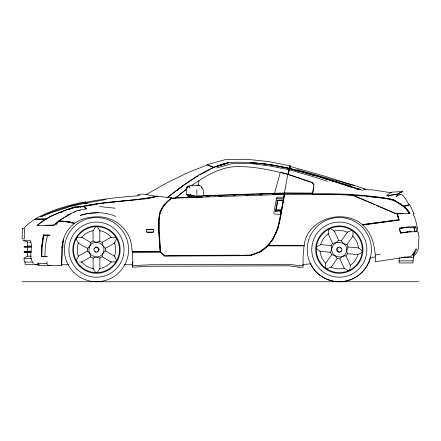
<?xml version="1.0" encoding="UTF-8"?>
<svg xmlns="http://www.w3.org/2000/svg" width="441" height="441" viewBox="0 0 441 441"><rect width="100%" height="100%" fill="white"/><g stroke="black" fill="none" stroke-linecap="round" stroke-linejoin="round"><path stroke-width="0.66" d="M93.112 258.172L93.09 268.613L95.559 272.323L96.48 272.742L97.4 272.323L99.875 268.613L99.848 258.172C97.726 256.927 95.239 256.927 93.112 258.172L90.763 256.838L89.909 253.443L87.395 251.006L87.373 248.305C89.468 247.07 90.863 244.981 90.741 242.473L93.068 241.1L95.515 242.065L97.356 242.065L99.804 241.1L102.158 242.434L103.007 245.835L105.526 248.272L105.625 250.433L105.548 250.968L103.486 252.605L102.566 254.203L102.174 256.805L99.848 258.172M99.804 241.1L99.831 230.66L97.356 226.95L96.436 226.531L95.515 226.95L94.28 228.802M277.124 200.225L283.188 200.181L277.124 200.225L277.097 203.141L275.476 210.991L281.215 210.974L281.099 211.581M245.538 255.119L250.973 255.085L261.017 251.458L268.459 245.345L273.348 238.895L277.962 228.758L280.564 217.297L284.781 192.921L312.57 193.064L312.57 194.514L338.368 194.619L352.172 195.131L374.569 204.613M25.137 261.678L25.082 264.429L39.442 264.429M413.399 254.865L414.959 252.936L416.662 248.983L415.643 248.983L413.945 252.985L411.216 256.381L375.357 261.722C375.589 248.597 372.854 234.265 362.8 225.026C343.561 207.909 307.267 218.659 304.103 245.345L303.072 256.442L303.072 267.207L298.86 267.174L289.186 265.813L150.078 266.27L132.625 267.158C132.978 260.234 132.642 253.316 131.561 246.464C130.42 229.943 114.985 217.055 98.79 216.823C88.454 216.608 77.429 219.171 70.389 227.209C60.467 237.434 61.503 252.384 61.834 265.526L61.211 265.526M44.91 256.227C45.032 249.165 45.583 242.054 47.634 235.268L43.505 235.163L42.568 240.433L41.757 247.539L41.504 256.331L46.796 256.508L46.917 256.227L44.662 256.375M132.769 261.954L132.658 265.631L150.078 264.76L289.186 264.297L298.866 265.658L303.072 265.697M38.058 264.429L38.108 262.753M187.089 188.186L187.133 186.841L190.876 185.275L199.481 185.27C203.477 187.315 204.326 192.127 202.866 196.036L196.405 196.036L190.253 194.966L190.981 194.437L190.755 194.966M414.628 231.817L414.038 227.209L407.054 227.143L399.463 228.449L400.571 232.991L409.248 231.784L415.609 231.69L416.53 231.591L415.94 226.983L408.559 226.983L399.463 228.449M74.562 223.405L69.689 222.192L58.989 221.018L59.006 220.737L67.308 215.412L76.343 210.837L86.701 208.714L84.314 206.625L74.573 206.895L67.379 209.354L50.445 216.266L40.969 222.22L37.314 225.412L53.967 225.136L59.006 221.013L63.984 217.821M63.377 238.829L61.564 264.749L68.399 264.749M337.145 248.867L337.211 250.62L339.101 251.927M413.994 252.087L412.903 262.924L399.188 262.952L399.188 257.505M413.619 255.813L413.449 257.505L401.227 257.505M413.735 254.683L413.912 252.936M197.353 195.958L197.21 197.281L175.364 197.959L186.708 189.062L175.105 198.329L170.187 198.119M198.478 185.363L198.974 180.727M69.546 222.225L69.573 221.95L59.006 220.737L53.752 225.136L45.313 225.522M191.664 185.534C204.166 176.968 217.303 168.605 232.688 166.819C251.48 165.645 269.953 169.807 288.045 174.399L288.287 174.134L288.353 174.487L312.134 182.629L313.838 184.928L312.57 193.831C338.258 193.279 363.919 194.591 389.304 198.726L393.593 199.696L404.061 206.322L409.435 204.982M196.829 194.575L196.868 189.834M98.679 250.207L98.663 249.033M61.536 263.156L61.784 261.375M328.429 232.231L328.176 233.884L332.608 243.333L336.07 242.782L338.716 240.488L341.406 240.703C342.37 243.024 344.504 244.325 346.924 244.568L348.087 247.004C346.709 249.005 346.328 251.491 347.497 253.713L345.965 255.94C343.478 255.598 341.273 256.811 339.862 258.784L337.172 258.569C336.207 256.249 334.069 254.959 331.654 254.705L330.491 252.269L331.742 249L331.081 245.56L332.608 243.333M328.512 231.679L328.848 229.474L329.504 228.703L330.518 228.697L334.322 231.012L338.716 240.488M349.9 268.696L349.73 269.798L349.074 270.57L348.059 270.581L344.256 268.26L339.862 258.784M350.066 267.599L350.402 265.394L345.965 255.94M61.889 247.671L62.92 241.177M312.68 193.522L313.325 189.58M313.54 188.263L313.755 186.951M43.957 235.031L42.044 247.539L41.923 256.464M251.194 255.648L164.267 256.116L160.287 252.07L158.87 230.285L158.958 219.342C159.069 210.544 164.989 202.595 171.885 198.114L284.247 194.409L284.511 194.679L280.289 217.347L277.67 228.785L273.018 238.912L267.93 245.576L304.042 245.576M284.269 193.726L287.835 174.167L280.3 172.304L274.203 194.735M289.577 167.04L289.373 168.06L290.161 165.684M167.503 197.359C186.174 183.021 205.633 167.745 229.055 162.459C249.303 161.538 269.523 163.661 289.246 168.269L288.045 174.399L289.561 168.341L314.896 175.347L359.575 189.547L356.317 188.864M289.346 168.578L289.395 168.864L289.561 168.341L288.353 174.487L288.287 174.134M280.978 212.248L280.603 214.249L274.754 214.161L273.707 213.257L276.595 198.037L277.687 197.226L283.734 197.215L279.963 217.622C277.88 230.753 272.152 244.342 260.118 251.216M289.93 168.881L290.525 166.637M289.274 168.6L289.963 165.877L268.977 161.615L246.651 159.256L224.954 159.686L207.143 164.647L214.194 167.304M61.834 265.526L48.466 265.421L46.796 263.58L47.165 261.75M289.191 168.683L289.313 168.407L289.401 168.732M289.5 168.754L289.621 168.484C310.326 174.123 331.224 179.437 351.229 187.276M280.961 211.432L281.126 210.804L275.476 210.991M190.165 188.02L188.875 186.841L187.133 186.841L186.267 189.547L186.328 194.123L187.464 194.966L187.254 194.729L188.511 195.054M146.776 229.557L146.329 230.825L146.776 232.093L150.039 232.424L153.297 232.093L153.744 230.825L153.297 229.557L150.039 229.226L146.776 229.557L153.297 229.557M276.193 209.883C274.296 216.266 278.15 202.662 277.273 200.49L283.183 200.192M24.321 227.589L28.935 223.455L34.674 219.232L45.5 219.287L46.173 218.863L35.148 218.934C50.908 210.208 68.316 204.933 85.995 201.818M187.133 186.841L186.918 187.249L189.906 186.108M94.242 249.066L94.539 248.548M98.376 250.725L97.075 251.844M93.972 229.27L93.045 230.66L93.068 241.1M341.406 240.703L347.376 232.137L351.527 230.511L352.524 230.698L353.037 231.569L352.938 236.023L346.924 244.568M337.172 258.569L331.202 267.141L329.124 267.952M331.654 254.705L325.645 263.249L325.535 267.704L326.053 268.58L327.051 268.762L328.606 268.156M55.726 225.147L58.989 221.018M284.511 194.679L284.781 194.04L284.776 194.398L312.57 194.542M67.379 215.153L67.87 214.508M386.476 196.146L388.929 193.726L391.625 192.188L402.561 191.493L399.552 192.756L397.969 193.946L388.67 195.369L387.314 195.148M388.019 196.603L388.852 195.606L398.151 194.183L399.744 192.998L402.754 191.725M396.062 196.686L398.151 194.183L397.969 193.946M340.777 251.376L341.18 250.946M168.015 200.694L163.749 205.071L159.956 211.752L158.661 219.64L158.6 230.274L160.066 251.635L164.824 255.504M289.329 168.76L314.306 175.375M290.41 165.739L289.478 168.434M171.781 197.976L157.459 196.173C150.519 196.548 144.075 192.304 137.217 195.038M164.118 255.758L251.166 255.389L261.392 251.431L268.029 245.863L304.009 245.863M176.659 190.832L177.69 189.972M178.726 189.106L182.348 186.091L198.086 175.865M37.584 225.158C48.527 216.024 62.352 210.859 75.858 207.016M167.723 197.364L182.348 186.091M396.591 196.289L400.665 194.227M65.092 217.11L70.918 213.863M24.123 258.172L27.342 256.188L31.195 256.188M43.427 234.882L41.531 247.539L41.283 256.519M102.158 242.434L111.187 237.192L115.636 237.479L116.457 238.063L116.556 239.072L114.577 243.068L105.526 248.272M90.763 256.838L81.734 262.081L79.507 261.937M87.395 251.006L78.338 256.21L76.365 260.201L76.458 261.21L77.285 261.794M145.954 194.768L166.086 183.241L187.293 172.855L207.209 164.984L213.907 167.751M199.872 174.895L209.37 169.735M210.561 169.09L214.122 167.156M73.934 212.336L76.343 211.112M338.341 247.644L338.881 247.39M339.697 251.883L340.237 251.629M58.697 220.991L69.689 222.192M95.3 247.655L96.441 247.429M60.312 212.893L62.148 212.16M85.763 209.084L86.701 208.714M214.618 166.963L228.565 162.591M216.084 166.56L228.747 162.685M146.776 232.093L153.297 232.093M68.245 209.767L74.871 207.369M250.973 255.085L261.392 251.431M68.234 207.32L50.224 212.986L40.77 216.796C71.651 202.149 106.336 198.048 140.051 195.655M403.973 206.316L405.014 206.002M37.402 225.18L38.582 224.827M403.476 206.493L405.555 205.489L409.546 204.574C406.089 201.708 404.893 194.95 399.921 194.189M216.674 166.417L219.861 165.485M221.128 165.121L223.052 164.559M224.32 164.19L227.517 163.258M217.672 165.921L228.565 162.762M216.597 167.966L231.972 163.594L252.098 163.628L269.793 165.981L288.921 169.664M405.968 205.732L408.333 205.214M147.702 198.671L156.031 196.625M80.201 215.258C91.728 211.818 104.445 211.487 115.614 216.377M80.317 215.384L89.005 213.356L98.431 212.76M68.587 206.835L86.932 202.948L105.994 199.536M84.81 203.819L88.112 203.169M78.933 210.633L80.229 210.39M396.635 213.615L397.562 213.615L399.133 220.048L362.8 225.026M363.5 189.024L364.999 188.765M83.299 206.586L84.644 206.349M85.989 206.118L87.34 205.886M88.685 205.655L94.738 204.607M96.083 204.37L97.428 204.139M375.357 255.008L380.258 254.17M376.443 205.423L395.753 213.808L410.091 213.45L407.6 209.988L404.513 206.73L403.454 206.471L405.351 208.593M362.304 224.574L398.73 219.706L399.133 220.048M362.596 224.778L398.901 219.965L397.225 213.665M411.392 231.911L407.71 231.949L400.571 232.991L400.329 232.721M407.71 231.949L400.4 233.013L399.452 228.218L407.054 227.143M414.634 231.591L416.541 231.321M364.437 189.691L373.086 189.922L391.376 192.789M364.354 189.454L365.964 189.239M403.995 257.064L405.351 256.877M102.808 203.384L104.159 203.218M106.176 202.976L107.521 202.81M108.866 202.651L110.889 202.402M112.907 202.16L114.925 201.917M116.27 201.752L118.293 201.509M413.107 227.214L415.94 226.983M415.262 231.74L416.53 231.591M302.802 264.606L311.004 263.746M369.795 257.588L375.263 257.02M134.577 199.977L137.201 199.712M138.513 199.586L141.142 199.321M143.11 199.128L146.39 198.803M414.105 227.429L416.017 227.242M120.327 201.316L123.05 201.063M125.084 200.87L127.807 200.616M129.841 200.423L132.565 200.17M413.41 256.204L413.923 256.155L416.651 252.853L418.404 248.79L418.95 236.58L418.492 233.019M352.172 194.773L395.753 213.455L403.653 213.45M77.142 206.956L84.049 206.719L85.934 208.384M74.953 207.728L76.866 207.634M77.384 207.242L78.647 207.182M187.844 196.239L189.222 196.184M188.533 196.548L190.595 196.465M196.791 196.217L201.609 196.019M185.093 197.783L192.662 197.474M196.102 197.336L202.298 197.083M202.97 195.633L284.247 192.949L283.469 198.665L278.254 198.753L276.595 198.037M202.97 195.969L284.247 193.29M179.322 197.529L182.023 197.441M192.16 197.105L195.539 196.995M206.333 196.636L209.023 196.548M219.116 196.217L221.806 196.129M233.239 195.749L235.257 195.683M246.017 195.33L248.713 195.242M259.49 194.883L262.241 194.795M272.555 194.453L275.305 194.36M276.143 194.668L282.113 194.47M358.858 189.636L360.115 189.608M80.053 207.474L80.51 207.463M41.371 256.612L46.796 256.508M277.119 209.811L281.446 209.74L281.143 211.333L281.264 210.699L275.834 210.622M24.123 246.37L30.815 246.337M24.051 246.921L31.35 246.883M24.222 247.109L30.92 247.07M24.123 251.535L30.815 251.497M24.051 252.081L31.35 252.043M24.222 252.269L30.92 252.23M160.287 252.07L132.278 252.191M168.886 255.466L239.413 255.157M132.212 251.673L160.066 251.635M132.228 251.899L160.32 251.883M403.587 206.73L404.513 206.73M37.948 219.315L45.974 219.265M31.504 258.393L23.941 258.432L24.431 261.634M414.011 213.725L413.068 213.979C415.863 219.756 417.307 226.079 417.925 232.446L418.448 232.716M47.435 235.125L49.64 235.268L47.634 235.268M28.764 242.241L30.787 242.236M27.342 246.05L31.195 246.045M27.342 251.21L31.195 251.205M399.188 260.874L413.112 260.857M196.796 185.275L199.481 185.27M193.428 195.87L189.057 194.806L187.464 194.806L187.464 195.832L189.057 195.832L193.428 196.901L197.055 196.901L197.055 195.87M157.459 196.173C132.554 201.515 106.595 200.848 81.646 206.548L81.954 206.818L82.147 206.531C107.097 200.898 133.072 201.642 157.939 196.223M43.505 235.163L43.791 235.163M268.459 245.345L304.103 245.345M41.504 256.331L41.79 256.331M24.79 262.086L32.32 262.086M37.601 263.442L46.796 263.58M124.456 264.749L132.658 264.749M50.268 265.526L39.106 265.526L35.363 264.297M22.05 281.744L418.95 281.744M312.57 194.442L343.682 194.702M412.462 254.159L413.785 254.159M284.776 193.279L312.57 193.423M186.493 194.382L187.188 194.387M43.648 235.031L49.227 235.119M35.043 219.298L35.771 219.32M360.336 189.062L357.111 188.969L354.762 188.417M346.339 194.79L363.241 196.052M340.342 194.332L346.913 194.575M298.86 267.174L299.312 267.207M348.087 247.004L358.489 247.892L361.973 250.675L362.309 251.629L361.807 252.511L357.899 254.65L347.497 253.713M330.491 252.269L320.089 251.387L318.782 250.339M331.081 245.56L320.679 244.628L316.765 246.762L316.269 247.644L316.605 248.597L318.347 249.992M250.769 162.608L258.2 163.363M259.551 163.501L266.976 164.25M250.83 162.707L253.52 162.977M254.865 163.115L257.561 163.391M259.578 163.594L261.601 163.798M263.619 164.002L266.309 164.278M250.753 162.779L252.103 162.916M254.799 163.192L256.827 163.396M259.529 163.672L260.874 163.809M264.253 164.151L265.603 164.289M99.396 206.526L115.14 208.213M364.575 196.201L389.304 198.985L393.593 199.955L402.925 206.129M363.246 195.545L364.597 195.732M366.62 196.019L367.97 196.212M369.993 196.499L371.339 196.686M372.689 196.879C386.382 197.574 402.093 200.683 409.661 213.45L408.581 212.926M69.573 221.95L74.749 223.251M269.004 164.46L288.657 168.28M269.004 164.548L276.424 165.992M277.769 166.251L283.166 167.299M284.517 167.558L287.89 168.214M268.977 164.631L271.595 165.138M272.907 165.392L274.214 165.645M277.488 166.285L278.8 166.538M284.037 167.552L285.344 167.806M363.825 190.077L363.825 188.456L350.424 184.305L332.564 179.73L296.837 169.559M333.225 181.119L350.424 185.518L350.733 186.56L362.579 190.231M69.485 222.286L74.38 223.532M296.837 170.772L298.822 171.312M311.39 174.746L313.375 175.286M188.114 196.008L191.377 196.901M306.429 173.429L308.402 173.969M290.619 166.571L324.565 176.152L354.305 185.584M289.23 169.735L314.896 177.172L327.426 181.29M320.442 177.354L322.354 177.921M324.907 178.677L328.098 179.625M329.372 180L332.564 180.948M314.957 175.551L328.363 179.641M329.003 179.84L344.697 184.977M331.549 180.915L333.512 181.56M288.199 174.438L312.289 182.497M345.342 185.203L349.851 186.808M27.877 242.225L23.004 240.483L30.308 240.494C33.604 247.401 27.574 257.897 33.714 263.437M97.037 247.429L98.36 248.52M95.322 251.635L95.879 251.844M105.548 250.968L114.599 256.171L116.578 260.162L116.485 261.171L115.658 261.761L111.209 262.048L102.174 256.805M87.373 248.305L78.316 243.107L76.337 239.11L76.436 238.101L77.263 237.512L81.712 237.23L90.741 242.473M340.54 247.82L341.367 248.652M284.247 194.068L284.511 194.42M312.647 182.993L314.08 184.977M406.679 209.988L408.807 212.953M201.278 187.238L201.945 188.257M46.917 256.227L47.093 256.519M410.003 205.374L413.917 213.45M397.115 213.648L398.73 219.706M414.077 227.209L414.661 231.812M277.273 200.49L277.312 203.136M160.651 251.673L159.124 230.274L159.218 219.304C159.388 210.484 164.962 203.086 171.885 198.114L171.885 197.772M289.246 168.269L289.257 168.699M350.733 184.399L350.733 186.56M350.424 184.305L350.424 185.518M287.835 174.167L287.835 174.746M189.057 194.806L189.057 195.832M132.625 265.835L132.625 267.158M27.342 241.795L27.342 256.188M370.473 257.136A32.094 32.094 0 0 1 310.26 263.382M357.899 254.286A19.211 19.211 0 0 1 350.011 265.576M344.564 268.117A19.211 19.211 0 0 1 330.844 266.926M325.921 263.481A19.211 19.211 0 0 1 320.089 251.006M320.613 245.02A19.211 19.211 0 0 1 328.501 233.73M333.947 231.189A19.211 19.211 0 0 1 347.668 232.379M352.591 235.825A19.211 19.211 0 0 1 358.423 248.3M114.357 242.743A19.211 19.211 0 0 1 114.362 256.513M111.364 261.717A19.211 19.211 0 0 1 99.44 268.613M93.431 268.613A19.211 19.211 0 0 1 81.497 261.739M78.492 256.535A19.211 19.211 0 0 1 78.481 242.765M81.486 237.556A19.211 19.211 0 0 1 93.409 230.665M99.418 230.66A19.211 19.211 0 0 1 111.347 237.539M22.43 228.537L22.05 238.873L24.294 238.873L24.674 228.537L22.43 228.537M89.258 247.765C86.425 256.987 101.7 260.851 103.657 251.508C106.49 242.285 91.215 238.427 89.258 247.765M99.06 249.639L98.712 250.94L97.759 251.888A2.596 2.596 0 0 1 94.209 248.338L95.157 247.384L96.458 247.037A2.596 2.596 0 0 1 99.054 249.645M332.316 247.087C328.573 255.868 343.385 261.403 346.262 252.191C350.005 243.41 335.193 237.875 332.316 247.087M337.161 248.145L336.703 249.413L336.935 250.736L337.8 251.767L339.063 252.224A2.596 2.596 0 0 0 341.852 249.187A2.596 2.596 0 0 0 338.197 247.28L337.161 248.145M318.683 274.214A32.094 32.094 0 0 0 370.92 255.201A32.094 32.094 0 0 0 328.336 219.469A32.094 32.094 0 0 0 318.683 274.214M321.605 270.73A27.551 27.551 0 0 0 366.449 254.407A27.551 27.551 0 0 0 329.89 223.736A27.551 27.551 0 0 0 321.605 270.73M324.107 267.748A23.654 23.654 0 0 0 362.607 253.735A23.654 23.654 0 0 0 331.219 227.402A23.654 23.654 0 0 0 324.107 267.748M73.79 272.329A32.094 32.094 0 0 0 127.482 257.941A32.094 32.094 0 0 0 88.178 218.637A32.094 32.094 0 0 0 73.79 272.329M77.004 269.12A27.551 27.551 0 0 0 123.105 256.767A27.551 27.551 0 0 0 89.358 223.025A27.551 27.551 0 0 0 77.004 269.12M79.755 266.364A23.654 23.654 0 0 0 119.329 255.758A23.654 23.654 0 0 0 90.361 226.79A23.654 23.654 0 0 0 79.755 266.364M324.537 267.235A22.987 22.987 0 0 0 361.951 253.619A22.987 22.987 0 0 0 331.45 228.025A22.987 22.987 0 0 0 324.537 267.235M80.229 265.89A22.987 22.987 0 0 0 118.69 255.587A22.987 22.987 0 0 0 90.537 227.435A22.987 22.987 0 0 0 80.229 265.89"/></g></svg>
